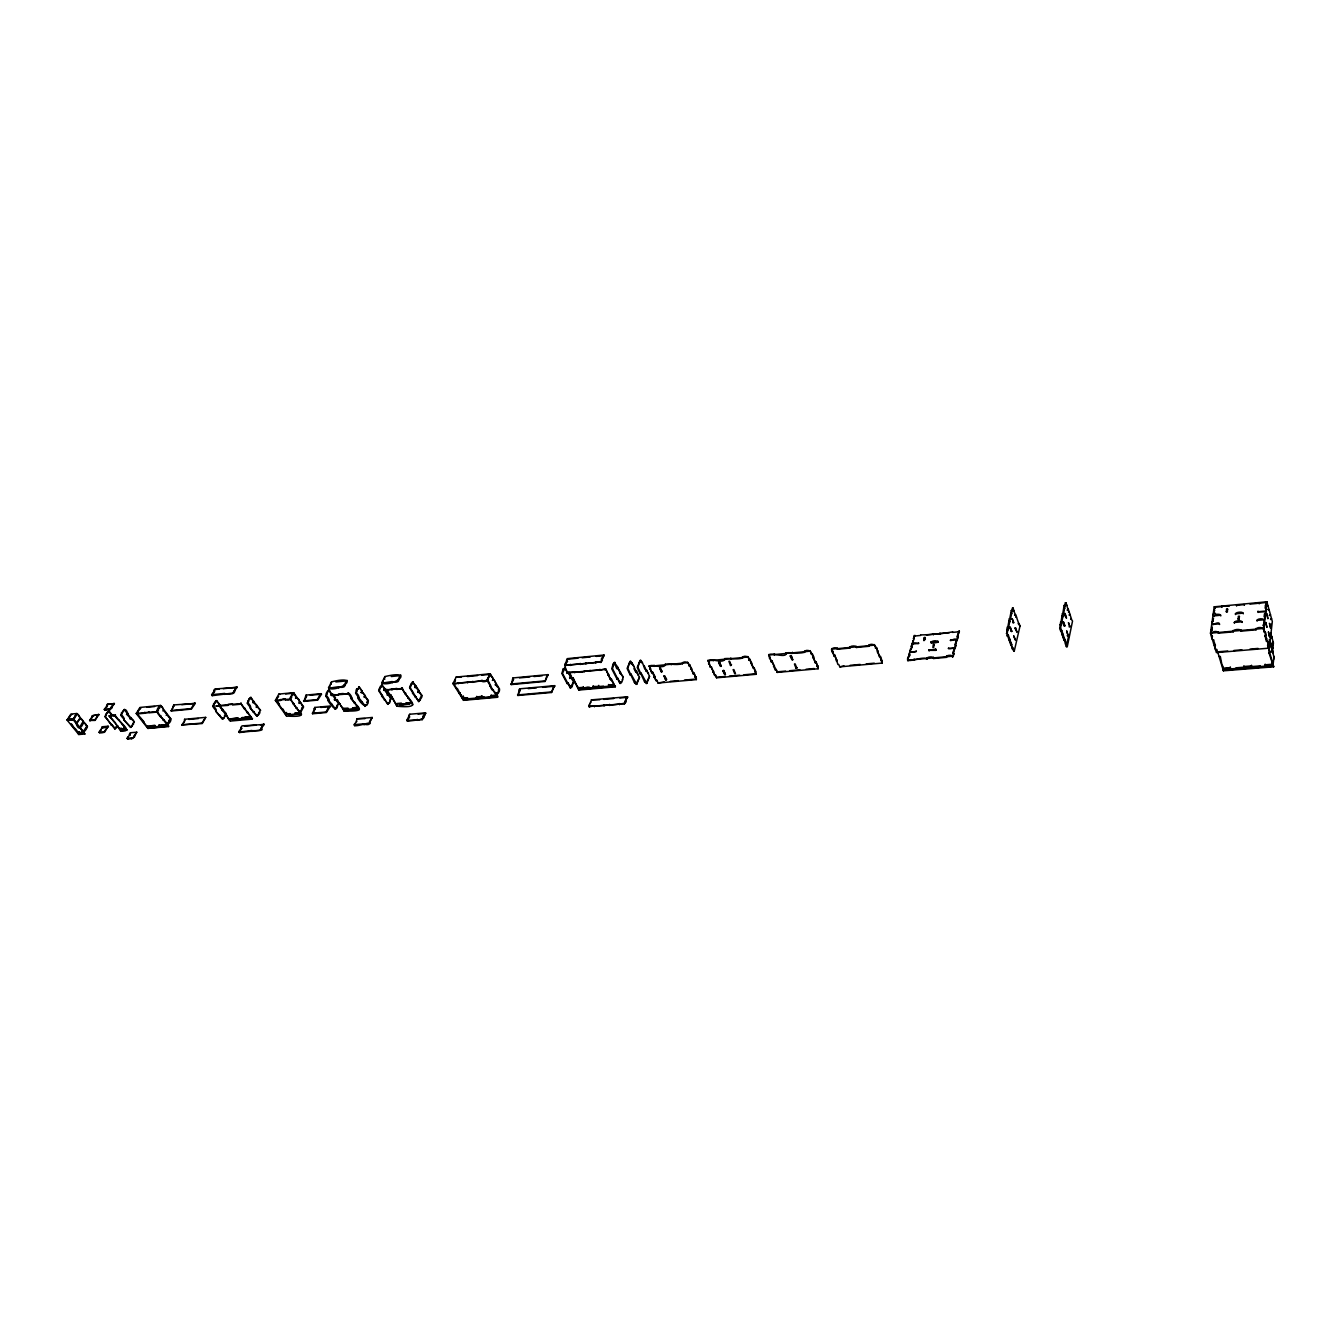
<?xml version="1.0" encoding="UTF-8"?>
<svg xmlns="http://www.w3.org/2000/svg" width="1341" height="1341" viewBox="0 0 1341 1341"><rect width="100%" height="100%" fill="white"/><g stroke="black" fill="none" stroke-linecap="round" stroke-linejoin="round"><path stroke-width="1.5" d="M1265.183 664.147L1265.284 665.471L1272.089 664.918L1272.207 661.616M1272.089 664.918L1273.179 661.532L1272.391 662.27M1273.766 656.235L1273.648 659.537M1227.753 650.988L1217.645 651.843L1223.411 670.818L1273.632 666.829L1268.787 652.329M1269.625 645.055L1270.598 644.971L1270.447 646.295L1270.413 644.3M1227.87 668.489L1227.97 669.796L1268.569 666.561L1268.469 665.237M1270.966 651.692L1272.089 650.284L1272.123 652.279L1272.274 650.955L1271.302 651.039M1272.173 645.641L1272.291 642.356L1273.246 642.272L1271.871 648.273L1272.844 648.189L1271.687 647.602M1272.659 647.535L1271.586 650.905L1272.626 650.167L1273.43 642.942L1270.581 632.751M1273.632 666.829L1267.631 644.887M1269.307 639.489L1273.112 652.816L1270.765 643.529L1269.441 644.384L1269.29 645.708L1270.262 645.624M1270.598 628.175L1271.05 624.202M1269.29 648.139L1272.324 621.486L1266.859 601.791L1214.208 606.819L1210.487 633.187L1216.404 652.598L1269.29 648.139L1263.725 628.443L1266.859 601.791M1267.547 645.541C1269.927 645.708 1268.117 639.271 1266.39 641.451L1264.949 635.383M1213.806 639.858C1212.918 642.775 1210.051 634.243 1212.465 636.439C1207.654 631.712 1218.131 629.817 1218.416 633.17L1233.234 631.846C1231.843 629.247 1241.783 628.359 1241.045 631.158L1256.031 629.817C1255.796 626.431 1265.518 626.482 1263.708 631.913C1265.435 629.734 1267.262 636.221 1264.865 636.053M1263.339 625.828L1265.15 616.34L1264.362 617.111M1263.96 620.481C1264.714 617.732 1255.712 618.553 1257.087 621.101M1264.161 616.441L1264.479 613.809L1265.653 614.396L1266.172 607.708L1265.368 608.479M1264.798 611.127L1257.942 611.764L1264.982 611.814M1265.183 607.808L1265.485 605.193L1266.658 605.78L1265.485 605.193M1265.988 603.215L1265.887 601.891L1267.044 602.478L1266.742 605.931L1267.731 605.83L1266.826 605.277M1259.165 603.869L1259.249 603.215M1235.983 667.835L1251.639 666.561L1251.539 665.253M1256.031 629.817L1255.93 628.476M1244.029 666.527L1243.845 665.874M1242.152 622.459C1242.889 619.659 1232.982 620.581 1234.374 623.163M1243.258 613.826C1243.995 611.043 1234.122 611.982 1235.514 614.547M1244.347 605.277L1244.431 604.64M1241.045 631.158L1240.928 629.817M1223.411 670.818L1222.724 667.567L1223.78 668.807L1230.451 668.271L1230.334 666.946M1238.212 619.525L1238.346 616.24L1239.52 616.826M1239.185 619.425L1239.319 616.139M1236.62 606.015L1236.72 605.361M1233.234 631.846L1233.133 630.505M1222.824 668.874L1223.176 666.242M1222.12 665.605L1220.293 656.369M1226.412 612.133L1226.562 608.881L1227.719 609.468M1227.384 612.049L1227.518 608.797M1217.46 651.86L1216.656 649.212M1219.338 656.453L1220.209 657.023M1214.46 645.256L1215.415 645.172L1214.46 645.256L1215.6 649.949L1216.555 649.882M1219.606 624.504C1219.438 619.944 1211.124 626.7 1212.767 623.8M1220.779 615.921C1221.517 613.223 1212.7 614.061 1214.074 616.542M1221.953 607.406L1221.852 606.098L1229.379 606.065M1218.416 633.17L1218.298 631.829M1212.75 619.291L1213.504 618.536L1211.811 623.883M1213.957 610.775L1214.711 610.004L1213.018 615.318M1212.13 630.421L1212.298 627.135L1211.543 627.89M1070.721 618.519L1072.549 621.017L1067.285 646.613L1066.38 646.68L1068.827 634.88M1065.022 639.456L1064 640.177L1065.022 639.456L1067.285 646.613M1070.604 619.14L1071.493 619.056L1068.324 609.317L1067.302 610.038L1068.324 609.317M1066.38 646.68L1064.134 639.54M1068.073 635.651L1066.765 631.075L1068.073 635.651L1067.168 635.735L1068.207 635.014M1069.917 626.7L1068.492 622.76L1069.917 626.7L1069.028 626.783M1064 640.177L1060.781 630.387L1061.67 630.304L1064.905 640.093M1061.67 630.304L1060.647 631.024L1059.692 628.409L1060.664 621.973L1061.804 622.542L1060.664 621.973M1060.899 622.626L1062.424 613.642L1063.547 614.212L1062.424 613.642M1062.659 614.295L1064.167 605.378L1065.29 605.931L1064.167 605.378M1064.402 606.015L1065.961 602.746L1068.207 609.954M1061.536 630.94L1060.58 628.326L1061.569 621.889M1061.804 622.542L1063.312 613.558M1063.547 614.212L1065.056 605.277M1065.29 605.931L1065.961 602.746M1064.285 613.692L1065.173 613.608L1064.285 613.692L1065.24 616.34M1012.354 648.876L1010.997 644.367L1014.215 651.324L1012.354 648.876L1013.226 648.793M1018.188 623.565L1020.015 626.012L1019.043 623.481M1014.215 651.324L1020.015 626.012M1011.868 644.283L1010.997 644.367M1015.539 628.393L1014.819 627.856L1017.031 632.265L1015.673 627.772M1008.365 635.265L1007.342 635.986L1008.365 635.265L1011.717 644.92M1009.421 627.068L1011.667 631.527L1010.293 626.985M1012.271 608.127L1013.964 611.228L1013.125 608.043L1011.282 610.624L1012.388 611.178L1013.125 608.043M1010.846 644.987L1007.477 635.349M1013.712 622.677L1012.204 618.771L1013.712 622.677L1012.841 622.76M1015.472 615.117L1014.601 615.217L1015.472 615.117L1013.964 611.228M1007.342 635.986L1006.84 629.566L1007.426 627.052L1008.549 627.622L1007.426 627.052M1007.678 627.705L1009.354 618.804L1010.477 619.374L1009.354 618.804M1009.605 619.458L1011.282 610.624M1008.214 635.902L1007.208 633.338L1008.298 626.968M1008.549 627.622L1010.226 618.721M1010.477 619.374L1012.153 610.541M909.718 654.525L908.226 657.056C903.633 665.505 922.742 655.213 926.949 659.085C925.575 656.738 934.308 655.95 933.638 658.498L946.478 657.358C945.137 655.045 953.065 654.341 952.395 656.822L954.054 653.587L952.948 653.033L954.054 653.587M952.948 653.033L955.882 644.803M954.39 647.401C956.083 648.39 946.83 649.228 948.506 647.938M955.043 644.87L957.96 636.707M956.569 640.529C956.368 636.355 949.042 642.507 950.601 639.841M957.122 636.774L959.385 631.142L958.631 632.466L958.547 631.225M952.395 656.822L952.294 655.581M953.2 653.654L953.585 650.553M955.295 645.507L955.664 642.423M957.373 637.394L957.742 634.327M953.233 656.755L953.786 652.966M953.837 651.173L956.133 645.423M955.932 643.043L958.212 637.327M957.994 634.964L959.385 631.142M952.68 631.779C947.249 633.187 926.111 635.165 920.731 634.829M946.478 657.358L946.394 656.118M935.7 649.111L935.8 650.351L928.86 650.335L935.7 649.111L935.8 650.351M937.828 641.032L937.929 642.255C923.379 645.407 935.7 637.729 937.929 642.255M933.638 658.498L933.537 657.258M940.058 634.226L939.957 633.002M926.949 659.085L926.849 657.861M929.129 650.955L929.028 649.715M931.291 642.875L931.19 641.652M933.437 634.863L933.336 633.639M932.883 647.552L933.269 644.485L934.359 645.038M933.705 647.485L934.09 644.418M924.335 637.495L923.949 640.545L924.335 637.495C927.167 637.746 922.91 643.01 925.156 637.411M916.356 650.888C918.032 651.843 908.913 652.681 910.589 651.408M918.551 642.825C920.479 645.155 911.947 640.545 912.903 644.585M914.244 660.225L914.143 658.984M908.896 654.609L911.947 646.463M911.126 646.546L914.16 638.467M913.338 638.534L914.998 635.383M907.622 660.811L908.226 657.056M909.164 655.213L910.455 648.977M911.394 647.15L911.981 643.445M913.59 639.154L914.176 635.466M908.444 660.744L908.343 659.504M908.477 657.677L909.986 655.146M910.707 649.597L912.215 647.083M882.194 663.074L881.288 660.023L882.194 663.074L839.835 666.846L838.712 664.432M880.249 656.839L881.104 660.644M881.925 660.56L880.434 656.218M879.445 656.906L876.561 647.552L875.572 648.239L876.561 647.552M877.249 651.994L878.238 651.307M875.572 648.239C876.628 643.663 868.465 643.144 868.733 646.312L856.296 647.485C856.949 644.971 848.434 645.775 849.808 648.089L837.488 649.245C837.22 646.094 827.917 648.29 833.012 652.212L833.934 655.984L834.923 655.313L833.934 655.984M868.733 646.312L868.65 645.088M856.296 647.485L856.195 646.261M849.808 648.089L849.708 646.865M839.835 666.846L844.042 665.874M837.907 664.499L834.923 655.313M836.197 660.828L837.186 660.141M833.012 652.212L831.789 648.558M837.488 649.245L837.387 648.021M832.208 652.279L833.197 651.592M777.177 672.411L776.221 669.461L777.177 672.411L818.127 668.773L816.233 662.052L815.261 662.722L816.233 662.052M817.004 666.376L817.976 665.706M818.127 668.773L817.189 665.773M812.009 654.157L815.261 662.722M812.964 657.911L813.953 657.241L812.21 653.553M811.221 654.24C812.177 649.798 804.265 649.195 804.533 652.329C797.007 654.09 792.565 652.145 786.161 652.849C787.184 660.174 763.532 648.608 770.103 658.062L771.125 661.767L772.098 661.096L771.125 661.767M804.533 652.329L804.449 651.123M796.001 668.271L796.973 667.6L796.001 668.271L794.442 664.03M796.789 668.187L795.213 663.963M792.715 659.772L791.14 655.514L790.151 656.185L792.715 659.772L791.14 655.514M792.514 653.453L792.414 652.262M791.928 659.856L790.352 655.598M786.245 654.039L786.161 652.849M776.02 670.047L772.098 661.096M775.249 670.131L773.673 665.924M773.472 666.511L774.444 665.84M770.103 658.062L768.829 654.475M774.344 655.162L774.243 653.955M769.332 658.129L770.304 657.459M715.39 675.495L716.597 677.808L756.207 674.288L753.994 668.287M756.207 674.288L754.195 667.684M755.989 671.271L755.033 671.942M750.005 659.353L749.032 660.023L750.005 659.353L753.223 668.354M750.859 663.627L751.815 662.957M749.032 660.023C749.887 655.732 742.21 655.062 742.495 658.146C735.17 659.873 730.912 657.945 724.727 658.615C724.023 665.672 704.26 654.592 709.272 663.711L710.378 667.349L711.35 666.695L710.378 667.349M735.488 673.685L733.862 669.528M742.495 658.146L742.411 656.956M734.734 673.752L733.108 669.595M730.51 665.505L731.465 664.834L730.51 665.505L728.884 661.314M725.414 674.59L723.788 670.45L722.833 671.103L725.414 674.59L723.788 670.45M724.66 674.657L723.034 670.517M731.264 665.438L729.638 661.247M730.862 659.236L730.778 658.045M721.173 666.36L719.53 662.186L718.575 662.856L721.173 666.36L719.53 662.186M724.81 659.806L724.727 658.615M720.419 666.427L718.776 662.27M716.597 677.808L715.608 674.892M714.652 675.562L711.35 666.695M712.809 672.009L713.764 671.355M713.295 660.878L713.211 659.705M708.517 663.795L709.49 663.125L707.964 660.191M656.973 680.155L657.995 683.022L696.314 679.602L694.185 673.132L693.23 673.785L694.185 673.132M696.314 679.602L695.308 676.719M695.091 677.306L696.046 676.652M693.23 673.785L689.861 664.952L688.905 665.622L689.861 664.952M690.783 669.159L691.738 668.505M688.905 665.622C689.66 661.465 682.2 660.727 682.502 663.761C675.361 665.471 671.288 663.544 665.304 664.214C664.667 671.07 645.306 660.292 650.435 669.193L651.625 672.763L652.564 672.109L651.625 672.763M682.502 663.761L682.418 662.605M671.254 664.818L671.154 663.661M665.706 679.937L664.046 675.864L666.661 679.3L665.706 679.937L664.046 675.864M666.443 679.87L664.767 675.814M661.331 671.875L659.655 667.768L661.331 671.875L662.286 671.221M657.995 683.022L664.264 681.899M665.387 665.371L665.304 664.214M656.738 680.742L654.123 677.339L655.079 676.685L652.564 672.109M654.123 677.339L655.079 676.685M662.052 671.807L660.375 667.701M656.017 680.809L654.341 676.752M641.115 673.165L640.177 673.819L641.115 673.165L646.781 683.457L649.53 676.4L646.613 670.098L645.675 670.751L646.613 670.098M654.257 666.41L654.157 665.253M645.541 681.194L644.602 681.831L645.541 681.194L646.781 683.457M649.715 669.26L650.653 668.606L649.094 665.739M646.077 683.524L649.53 676.4M644.602 681.831L637.93 667.382L639.473 662.136L637.21 667.449L640.177 673.819M641.987 662.638L640.73 660.342L639.07 662.772L640.73 660.342M635.466 682.1L634.528 682.737L635.466 682.1L636.724 684.346L631.024 674.104L630.086 674.741L631.024 674.104M635.852 671.103L638.249 675.059L636.556 671.036L635.617 671.673L636.556 671.036M644.837 669.226L642.205 662.052M636.003 684.413L639.489 677.322L638.249 675.059M636.724 684.346L639.489 677.322M646.396 670.684L644.116 665.538M634.528 682.737L627.823 668.338L629.382 663.091L627.102 668.405L630.086 674.741M589.286 706.64C600.55 705.148 614.681 705.467 625.007 703.086L625.694 701.36M624.99 701.41L627.504 696.767L591.398 699.868L590.778 702.684M624.386 704.26L624.303 703.137M625.308 701.963L625.895 699.114M624.621 703.69L625.996 701.913M626.213 699.667L627.504 696.767M632.131 663.024L631.192 663.661L632.131 663.024L636.338 671.606M619.492 704.679L619.408 703.556M620.749 683.407L621.453 681.681L620.045 683.474L617.899 678.345L616.961 678.982L617.899 678.345M620.732 681.748L621.755 682.251L623.28 677.104L620.062 672.662L623.28 677.104M630.639 661.314L628.979 663.728L630.639 661.314L631.896 663.594M620.766 672.595L620.296 673.735L617.916 667.5L616.743 668.706L614.346 662.454L617.598 666.93L617.447 668.639L617.916 667.5M574.719 682.837L573.043 677.741L578.91 690.045L615.268 686.827L611.362 678.932L610.423 679.585L611.362 678.932M609.686 705.5L609.602 704.377M611.664 686.005L611.345 685.435M604.137 705.969L604.053 704.846M613.608 685.201C615.301 682.753 608.227 688.251 608.596 684.513M616.961 678.982L611.764 668.773L613.088 664.181L614.111 664.683L615.05 662.387M620.045 683.474L612.485 668.706L613.792 664.113M594.415 706.774L594.331 705.668M610.423 679.585L605.596 668.74C600.181 670.785 590.811 670.265 584.223 671.321C580.066 674.506 562.097 667.701 572.121 678.362L572.808 678.311M607.875 675.059L608.814 674.422M614.346 662.454L613.088 664.181M589.604 707.176L588.833 706.12L594.097 706.238M604.975 669.964L604.892 668.807M598.74 685.385C599.678 687.497 592.169 688.168 593.158 685.888M608.579 674.992L605.596 668.74M598.824 686.525L592.923 686.458M600.047 670.416L599.963 669.276M588.833 706.12L590.476 702.131M589.152 706.673L589.537 704.411M565.282 665.371C576.68 663.761 590.979 663.862 601.405 661.331L604.02 655.028L567.528 658.615C564.93 660.845 568.735 661.934 566.556 660.878M601.422 659.671C603.634 660.727 599.762 659.655 602.36 657.392M600.785 662.555L600.701 661.398M601.019 661.968L602.444 660.174M602.696 657.962L604.02 655.028M595.84 663.024L595.756 661.884M578.91 690.045L574.954 682.267M581.96 688.067C580.67 690.297 587.107 685.888 589.789 687.363M578.558 687.195C577.552 689.391 584.29 688.788 583.385 686.776M590.141 671.355L590.057 670.215M585.916 663.979L585.833 662.84M584.542 671.875L584.458 670.735M564.511 667.231L567.645 673.333L565.198 667.164L562.516 673.4L570.294 687.95L573.63 681.647L570.361 677.272M572.02 686.726L571.015 686.24L572.02 686.726L573.63 681.647M566.958 673.4L568.131 672.193L570.713 676.652L569.875 678.395L571.048 677.205M574.736 672.796L574.652 671.673M570.294 687.95L571.015 686.24M580.318 664.516L580.234 663.376M569.875 673.266L569.791 672.126M568.064 682.887L567.142 683.524L568.064 682.887L570.981 687.883M569.875 678.395L570.713 676.652M567.142 683.524L561.829 673.467L563.203 668.941L564.226 669.427L563.203 668.941M570.478 665.471L570.394 664.331M567.645 673.333L568.131 672.193M519.604 688.838L517.861 695.476L551.57 692.492L554.587 685.653L519.604 688.838L520.09 690.447L519.101 689.961M553.749 687.397L554.587 685.653M570.143 664.901L564.846 664.868L567.528 658.615M565.164 665.438L565.567 663.158M564.226 669.427L565.198 667.164M565.617 665.941L564.846 664.868M565.902 663.728L567.561 661.381M551.57 692.492L553.431 686.843M512.983 677.943L511.206 684.58L545.016 681.463L548.067 674.624L512.983 677.943L513.486 679.535L512.48 679.049M545.016 681.463L546.91 675.814M547.229 676.367L548.067 674.624M517.861 695.476L520.09 690.447M511.206 684.58L513.486 679.535M491.175 695.057C493.17 698.979 500.344 693.079 499.539 688.989L490.186 673.785L456.158 677.054L453.007 683.675L463.55 700.32L497.511 697.286C498.852 694.051 490.672 689.592 493.421 689.71M495.852 695.728L498.534 691.218L498.55 688.52M492.365 680.407C496.019 678.043 495.231 686.609 497.662 687.061M494.142 696.482L466.098 698.963M476.759 696.348L476.843 697.437L482.291 696.415M492.499 690.33C488.929 686.676 491.326 682.569 486.699 679.971C487.571 681.932 481.084 682.535 482.09 680.407C471.412 682.921 463.718 681.597 453.996 684.161L453.275 683.122L453.996 684.161M493.035 680.34L493.203 678.697L489.867 674.389M490.739 685.368L489.817 685.989M487.47 678.295C487.688 679.887 489.851 675.244 488.493 676.065M486.783 681.077L490.186 673.785M488.476 678.781L487.688 680.457L453.007 683.675M489.499 676.551L490.521 674.322L481.687 675.177M482.039 696.968L481.955 695.878M482.173 681.513L482.09 680.407M467.691 698.259C468.445 696.314 461.22 701.393 461.287 694.722M462.528 698.711L463.567 696.499M463.55 700.32L457.331 688.453M472.92 682.385L472.837 681.278M467.691 682.871L467.623 681.764M463.232 695.962L463.098 697.571M460.047 692.761L459.142 693.364L460.382 693.297M458.521 683.726L458.454 682.636M455.052 681.949L455.454 679.803M409.726 716.848L407.245 720.704C415.727 718.726 423.27 723.084 425.533 712.876L409.826 714.233C407.295 716.178 410.748 717.452 408.77 716.396M422.817 717.284C424.812 718.34 421.325 717.066 423.857 715.105M422.097 719.983L422.029 718.927M422.365 719.43L423.773 717.753M424.209 715.625L425.533 712.876M417.319 720.385L417.235 719.329M420.353 700.388C418.493 700.723 422.281 698.091 422.13 695.51L418.761 691.353L421.51 695.56L418.576 701.561L410.229 687.749L412.559 681.815L415.945 686.005L415.123 687.682L416.297 686.525L419.046 690.766L418.224 692.442L419.046 690.766M409.826 714.233L406.91 720.201L407.597 721.207L421.761 719.463M407.597 721.207L406.91 720.201M418.576 701.561L419.381 699.918M400.037 704.897L409.256 703.522L401.596 704.193M399.249 705.517L409.608 704.042M411.151 703.304C394.941 704.712 423.22 701.494 405.988 703.22M413.346 692.526L412.441 693.129L419.213 701.511M416.112 696.767L415.207 697.37M396.886 688.436L386.208 689.961L389.711 695.241L390.6 694.638L397.003 706.238C427.762 709.037 403.943 698.074 402.334 687.933C401.445 690.447 395.578 687.883 396.97 689.525M418.224 692.442L419.398 691.285M407.698 698.058L408.586 697.454M406.34 703.74L406.256 702.667M415.945 686.005L414.788 687.145L415.76 687.615M405.82 693.23L404.915 693.833M396.517 703.556L401.294 703.12M412.71 692.593L409.592 687.816C409.391 685.285 413.011 683.206 411.134 683.457M396.852 704.075L401.63 703.639M412.106 683.927L413.179 681.748M397.003 706.238L390.6 694.638M393.382 698.845L392.494 699.449M401.78 689.073L402.334 687.933M384.934 676.568L381.917 682.535L382.604 683.558C395.863 685.905 415.023 669.36 384.934 676.568L384.196 679.267M397.975 679.434C398.88 681.094 398.629 676.501 400.791 675.009M392.41 682.603C390.784 680.792 398.478 684.178 398.947 679.904M385.102 688.922L383.945 690.045L385.102 688.922L381.699 684.765L379.285 690.665L387.75 704.327C387.935 701.377 390.516 703.908 388.572 702.701M387.75 704.327C394.857 696.616 386.409 695.392 384.833 689.492M389.661 700.538L391.354 698.326M389.527 703.17L390.265 700.488M382.453 695.392L381.548 695.996L388.37 704.276M385.236 699.583L384.347 700.186M387.08 694.772L388.236 693.632M387.415 695.292L388.588 694.152M391.89 688.922L391.974 689.995M383.358 680.842L382.269 683.072L392.326 681.53M384.297 690.581L385.454 689.442M356.857 721.374L353.99 724.66L354.661 725.665C358.449 726.487 374.022 720.62 369.58 723.889C367.669 725.883 362.724 723.201 364.065 724.861M369.446 721.81L372.211 717.469L370.049 721.76M387.096 689.375L386.208 689.961M381.833 695.459L378.665 690.716C378.497 688.235 382.118 686.156 380.241 686.408M382.604 683.558L381.917 682.535M381.213 686.877L382.302 684.715M365.355 706.338C347.302 681.094 366.663 718.558 368.373 700.421L364.97 696.348L367.769 700.488L366.663 702.634L367.618 703.086M354.661 725.665L354.594 724.609L363.998 723.822M364.417 697.421L365.573 696.281M337.362 699.566C336.306 700.002 342.625 707.428 343.916 710.965C368.809 711.769 357.511 707.696 351.208 698.795C353.37 698.225 348.777 691.453 347.654 693.599C346.447 694.755 318.571 695.325 338.519 695.007M356.253 721.424L357.008 718.776L372.211 717.469M364.752 706.405L366.177 704.729M346.213 709.674L355.751 708.299M357.829 707.562L352.549 708.014L357.477 707.059M361.316 702.282L362.187 701.695M364.618 695.828L364.065 696.901L365.221 695.761L361.819 691.671L365.221 695.761M354.024 702.952L354.912 702.349M358.5 698.125C360.846 695.342 350.873 687.799 358.768 697.588M356.672 690.699L359.254 686.927L362.07 691.084L361.265 692.744L362.422 691.604M343.916 710.965L359.472 709.054M352.096 698.208L351.208 698.795M356.069 690.749C356.086 687.564 359.254 689.509 357.192 688.604M355.583 692.895L356.421 691.285M356.203 692.844L357.041 691.218M358.148 689.073L359.254 686.927M348.073 708.953C331.965 708.098 358.533 708.065 343.732 708.836M348.023 694.118L348.543 693.012M342.994 694.035L348.291 693.582M335.501 709.02C316.61 684.011 338.167 719.463 336.859 705.332M337.463 705.282L338.569 703.153L331.981 694.487M334.915 709.087L337.815 705.802M339.323 704.293L340.212 703.69M334.596 700.17L335.166 699.114M331.68 681.815L328.562 687.698L329.232 688.687C341.938 691.001 360.98 674.758 331.68 681.815C329.081 683.709 332.518 685 330.54 683.944M344.151 684.648C345.039 686.29 344.855 681.748 347.017 680.306M338.72 687.782C337.111 686.005 344.587 689.308 345.123 685.117M333.808 694.403L332.92 694.99L334.16 694.906M312.252 713.244L326.047 712.004L328.579 707.21L330.087 706.606L326.416 712.507L312.604 713.747L314.766 707.445L315.135 708.97L314.196 708.517M331.445 705.014L332.317 704.411M334.244 699.667L334.797 698.594M328.88 688.168L338.636 686.709M332.568 694.437C329.92 697.152 330.54 684.245 326.165 693.599M328.595 700.89C330.925 698.125 320.918 690.665 328.88 700.354M331.411 695.56L332.216 693.917M328.914 688.218L330.003 686.022M326.751 693.532L329.366 689.794M329.232 688.687L328.562 687.698M325.662 695.711L326.517 694.118M326.265 695.661L327.12 694.051M303.569 700.874L317.398 699.583L319.963 694.789L321.471 694.185L317.767 700.103L303.921 701.377L306.117 695.091L306.486 696.599L305.547 696.147M312.604 713.747L315.135 708.97M293.612 692.677C287.712 700.689 290.092 697.555 293.461 703.639C297.501 711.97 312 717.636 286.538 716.06L275.358 700.404L278.844 694.085L293.612 692.677L303.619 706.891L300.501 712.708L294.785 713.177L299.278 712.792L300.77 711.166M301.557 708.551L303.267 706.389L302.127 708.501M301.909 709.054L299.563 712.255M299.261 703.438L300.418 702.332L302.68 706.439M303.921 701.377L306.486 696.599M298.305 713.982L288.717 714.803L301.574 714.217M290.142 713.596L285.683 713.999L290.494 714.099M296.931 707.646L296.059 708.232M298.909 702.935C301.457 698.192 293.93 697.236 295.69 698.376M285.465 714.552L286.605 712.44M286.035 714.502L283.102 709.439M286.538 716.06L285.968 713.479M294.048 703.589L293.176 704.176M282.163 709.003L282.733 708.936M290.729 696.951C291.416 698.208 292.003 694.152 293.964 693.18L285.616 693.984M291.668 697.404L290.796 698.996L275.358 700.404M279.263 704.947L276.229 699.834M285.432 700.002C284.376 698.108 287.343 701.427 289.924 699.583M252.058 731.465C247.331 729.688 264.747 732.085 261.864 728.632M241.497 727.895L238.899 731.566L239.536 732.538L259.802 730.292L264.16 724.458L242.101 725.867C239.57 727.61 242.771 728.984 240.944 727.945M260.942 728.197L263.808 723.972M280.705 699.415C280.018 701.46 282.901 697.605 285.365 698.963M277.101 698.242L278.626 696.649M276.011 700.388L276.883 698.812M225.69 714.636C226.495 712.423 227.735 720.05 230.434 721.056L252.242 719.111C250.013 713.915 240.156 705.198 241.246 703.137M241.849 728.381L239.167 732.052L251.974 730.459M259.701 712.876L257.321 716.044L250.281 708.132L256.751 716.094L259.701 712.876L258.779 712.44M259.349 712.389L260.506 710.294L257.053 706.372L260.506 710.294M239.536 732.538L238.899 731.566M252.527 718.592L232.513 719.815L248.973 717.854M250.868 717.15L242.101 717.904L250.516 716.664M253.198 712.138L254.052 711.568M256.114 706.908L257.254 705.819C252.393 703.74 251.438 692.107 248.37 700.974M256.466 707.411L257.623 706.305M242.101 717.904L246.442 717.016M242.453 718.407L242.386 717.385M246.945 712.708L247.817 712.138M252.846 702.416L254.002 701.309M250.281 708.132C252.544 705.433 242.453 698.208 250.566 707.612M253.214 702.902L254.354 701.812M238.262 718.29L229.546 719.027L237.893 717.787M247.8 701.025L251.085 697.303M247.28 703.103L248.169 701.527M244.9 708.132L244.028 708.719M247.85 703.036L248.739 701.477M230.434 721.056L219.002 705.601L219.589 704.561L216.655 700.605L213.906 704.243M232.513 719.815L232.865 720.318M223.796 717.586L222.924 719.128L215.834 711.317L222.355 719.178L225.355 715.993L224.433 715.558M224.986 715.507L226.16 713.446L222.69 709.557M228.087 705.4C195.149 707.646 238.162 703.656 241.045 703.69M218.767 715.273L219.622 714.703M222.757 710.68L223.243 709.506M214.275 691.001L211.61 694.688L212.247 695.661L232.647 693.113L237.156 687.313L214.912 688.989C212.331 690.749 215.583 692.107 213.722 691.051M233.837 691.034C234.675 692.61 234.625 688.168 236.787 686.81M224.852 694.42C223.26 692.409 233.686 696.281 234.776 691.487M223.327 710.629L219.388 705.198L220.31 705.634M215.834 711.317C218.08 708.635 207.939 701.511 216.136 710.797M219.958 705.064L218.818 706.137M181.856 724.861L201.888 723.067L205.709 717.368L202.256 723.553L181.856 724.861L184.924 720.737L184.605 719.279L205.709 717.368M213.353 704.293L216.655 700.605M212.817 706.338L213.722 704.796M212.247 695.661L212.163 694.638L224.785 693.398M213.37 706.288L214.275 704.729M211.979 695.191L214.644 691.503M214.091 691.554L215.298 689.492L219.27 689.09M182.225 725.347L184.019 722.263M171.296 710.998L173.659 705.902L171.296 710.998L191.377 709.121L195.233 703.405L173.727 704.947L173.492 706.456L173.727 704.947M170.91 710.512L191.009 708.635L194.864 702.919M184.387 720.788L184.605 719.279M160.618 705.45L139.95 707.445L136.246 713.513L147.828 728.398L168.48 726.571C165.932 717.971 150.058 713.462 160.618 705.45L170.994 719.011C171.212 724.693 161.222 728.129 159.076 724.861M165.379 725.33C166.686 727.073 162.043 724.123 159.629 725.85M158.774 725.38L166.468 724.693L169.251 721.089M168.882 720.603L170.625 718.525L169.419 720.553M166.167 715.256C167.223 714.619 166.569 714.636 170.089 718.575M163.971 719.782L163.133 720.352M162.831 710.898C163.87 710.445 163.032 709.909 166.77 714.233M146.873 726.436L154.818 725.246M146.722 726.973C147.175 725.095 152.706 728.398 155.187 725.732M161.004 715.91L160.149 716.48M157.651 709.573C158.657 710.68 160.937 701.175 163.434 709.875M147.828 728.398L168.782 726.051M158.556 710.009L157.635 711.535L136.246 713.513M150.041 726.705C149.454 728.699 151.064 725.079 153.88 726.353M131.401 738.891C130.915 739.293 135.139 736.544 134.703 736.695M134.184 736.745L136.765 732.203L130.546 732.739C128.049 734.348 131.066 735.807 129.323 734.751M149.002 711.836C150.712 712.557 143.152 713.244 144.744 712.239M127.781 739.209L127.194 738.271L127.781 739.209L132.591 738.288L134.335 736.226M137.469 713.446L136.564 713.01L144.208 722.112M127.713 738.237L131.334 737.919M133.815 736.276L136.765 732.203M131.938 725.867L131.016 727.392L123.825 719.832L130.496 727.425C132.591 726.336 132.809 723.268 133.53 724.324M132.642 723.905C137.419 719.162 127.261 718.575 127.529 713.781M133.161 723.855L134.385 721.844M131.418 725.917L133.01 724.375M127.194 738.271L129.842 734.7M127.563 738.74L128.099 736.762M129.691 735.22L130.546 732.739M123.121 729.621L122.752 729.135M123.623 729.035C121.981 728.012 128.015 728.951 123.556 728.062M122.433 729.655L123.791 729.051M129.893 718.608L131.032 717.552M125.132 727.912L125.199 728.901M130.278 719.094L131.418 718.038M138.006 711.434L140.855 707.864L139.246 709.406M116.03 724.157L120.589 730.828C137.838 733.158 110.917 716.144 115.51 714.988M136.933 713.496L137.855 711.97M138.391 711.92L137.151 713.948L144.811 713.228M127.68 713.261L126.54 714.317L127.68 713.261C124.713 704.528 121.847 714.401 121.293 713.026M123.825 719.832C125.987 717.217 115.779 710.361 124.126 719.329M126.909 714.787L128.049 713.73M119.919 728.381L121.478 728.247M120.288 728.85L121.847 728.716M120.589 730.828L127.144 729.755M121.26 714.971L122.199 713.446M122.919 711.484L124.679 709.423M108.386 720.788L104.984 716.496L114.773 728.85L117.824 725.749M114.773 728.85L117.304 725.799M114.974 715.038L108.939 716.094L115.544 722.849M111.085 725.095L111.923 724.542L115.292 728.8M121.813 712.976L123.439 711.434M120.74 715.021L121.679 713.496M110.146 716.01L111.705 716.228L111.957 714.736L108.939 710.931L106.073 714.468M110.817 715.792L111.957 714.736M111.32 715.39C111.119 717.502 111.521 714.15 113.415 715.189M99.066 732.236L104.196 731.784L108.118 726.219L104.581 732.253C93.702 734.851 102.905 729.068 101.966 726.788L108.118 726.219M104.984 716.496L105.922 714.988M105.503 716.446L106.442 714.937M105.553 714.518L108.939 710.931M106.509 705.835C108.286 706.891 105.218 705.45 107.766 703.824L114.404 703.69L108.135 704.31L104.313 709.355L106.459 710.143L111.906 707.713L110.13 709.791L108.554 709.942L108.487 708.953L108.554 709.942M111.906 707.713L111.001 707.277L114.019 703.204M111.37 707.763L114.404 703.69M101.732 728.247L108.487 726.688M99.452 732.706L101.313 729.705M107.414 706.254L104.514 709.808L108.487 708.953M104.9 710.277L104.313 709.355M81.667 731.817C82.673 735.052 87.064 728.347 87.483 726.638L76.923 713.496L70.855 714.082L67.05 720.033L78.801 734.533L84.885 733.996L79.773 727.476M89.612 720.435L94.758 719.949L98.714 714.401L95.144 720.419L89.612 720.435L92.931 715.457L99.083 714.87M77.812 732.639L79.639 732.002L77.61 732.186L78.801 734.533M77.677 733.141C78.264 730.946 78.516 734.667 80.007 732.471M82.287 733.259L80.963 733.845L80.896 732.89M91.926 715.977L98.714 714.401M80.577 733.376L81.902 732.789M81.348 732.32L82.874 732.186L87.115 726.168L85.874 728.146M89.998 720.905L92.814 716.412M85.74 728.666L83.176 731.683M79.471 727.979C88.188 710.328 80.544 737.114 76.437 724.224L80.343 717.737L76.37 723.252M83.477 723.419C81.885 722.615 85.824 722.145 86.612 726.219M74.208 727.979L71.308 723.721M70.403 719.245L69.464 720.318L67.368 719.53L73.453 718.96L77.258 723.671L76.437 724.224M80.091 719.195C78.482 718.39 82.455 717.921 83.226 722.011M71.492 720.117L71.425 719.162L73.017 719.983L76.923 713.496M73.889 717.519C74.895 718.541 77.292 709.355 79.823 717.787M74.778 717.938L73.839 719.43L67.05 720.033M71.358 724.693L74.409 728.431M68.827 718.005L70.084 716.01L67.938 720.452M67.754 720.016L68.693 718.525M70.084 716.01L71.727 714.502M223.243 688.687L237.156 687.313M1013.243 610.691L1014.114 610.608M1066.9 605.361L1065.072 602.847M1010.695 613.105L1011.567 613.021M1063.631 607.875L1064.536 607.775M1010.946 613.742L1011.818 613.658M1063.866 608.529L1064.771 608.428M335.87 681.949L345.442 681.01M391.237 676.518L399.149 675.747M567.846 659.185L577.988 658.18M582.044 657.794L590.157 656.989M596.225 656.403L604.338 655.598M383.844 678.73L384.817 679.2M1015.724 617.145L1016.595 617.061M1068.375 611.999L1069.263 611.915M1069.313 614.597L1070.202 614.496M1008.784 621.302L1009.656 621.218M1061.888 616.156L1062.793 616.072M1069.179 615.217L1070.068 615.133M1009.019 621.939L1009.89 621.855M1062.122 616.81L1063.027 616.726M570.73 664.901L585.598 663.409M586.151 663.409L600.466 661.985M146.739 707.31L154.584 706.556M279.783 694.537L278.844 694.085M461.237 677.138L456.158 677.054M467.372 676.551L477.597 675.562M181.789 704.695L195.233 703.405M106.794 712.507L107.699 712.943M76.051 715.943L75.163 715.524M159.78 707.964L158.875 707.528M215.465 702.667L214.543 702.215M249.912 699.382L248.99 698.929M292.824 695.292L291.869 694.839M914.445 636.07L920.58 635.433M926.396 634.93L939.806 633.606M940.225 633.623L949.311 632.751M952.529 632.399L958.379 631.829M1221.752 606.735L1214.208 606.819M1236.436 605.344L1244.146 604.607M1249.98 604.104L1257.405 603.4M1258.981 603.182L1265.803 602.545M306.117 695.091L321.119 693.666M310.224 695.241L321.471 694.185M1006.84 629.566L1007.711 629.482M1060.128 624.52L1061.033 624.437M219.589 704.561L216.102 700.656M362.07 691.084L358.65 686.978M1007.091 630.203L1007.963 630.119M1060.362 625.174L1061.267 625.09M228.02 704.377L232.529 703.958M338.452 693.951L343.279 693.498M218.449 705.651L219.639 705.668M331.059 695.04L332.015 695.493M360.913 692.224L361.869 692.694M387.448 689.894L396.618 688.989M397.238 688.972L402.065 688.469M570.126 672.696L584.223 671.321M584.777 671.305L599.729 669.863M600.282 669.846L605.361 669.327M634.058 666.494L631.41 663.091M1010.93 630.974L1011.801 630.89M113.482 716.178L115.041 716.027M149.086 712.825L156.796 712.105M232.596 704.98L240.743 704.209M276.296 700.874L280.772 700.438M519.503 677.909L529.829 676.937M533.953 676.535L542.217 675.763M1226.21 611.462L1227.183 611.379M648.86 666.309L653.939 665.84M654.475 665.84L670.936 664.248M671.472 664.248L687.363 662.705M707.746 660.795L712.993 660.292M713.513 660.292L730.56 658.649M731.08 658.649L747.54 657.056M768.628 655.079L774.042 654.559M774.545 654.559L792.213 652.849M792.715 652.849L809.78 651.206M831.588 649.161L837.203 648.625M837.672 648.642L856.011 646.865M856.48 646.865L874.181 645.155M1213.588 613.34L1214.343 612.586M1214.577 613.457L1215.533 613.357M1006.337 633.421L1007.208 633.338M1059.692 628.409L1060.58 628.326M912.634 643.982L918.384 643.445M931.023 642.255L938.097 641.652M950.451 640.445L956.317 639.908M1213.873 615.888L1220.578 615.251M1235.312 613.876L1243.057 613.155M222.321 709.071L221.734 710.093M257.254 705.819L253.801 701.863M620.447 672.025L617.212 667.567M417.889 691.906L418.861 692.375M495.047 684.748L496.036 685.234M569.556 677.842L570.562 678.345M457.063 689.006L454.633 685.285M510.871 684.027L544.697 680.91M1009.002 639.255L1009.874 639.188M1062.223 634.36L1063.128 634.276M1008.868 639.892L1009.739 639.808M1062.106 634.997L1062.994 634.913M1238.011 618.838L1238.983 618.754M648.508 673.568L645.909 670.165M1212.381 621.889L1213.136 621.134M338.569 703.153L336.105 700.471M1009.857 642.44L1010.728 642.373M1063.044 637.595L1063.949 637.511M1270.614 618.888L1271.586 618.804L1270.53 619.542M910.405 652.028L916.188 651.491M928.86 650.335L935.951 649.731M948.338 648.558L954.239 648.021M1212.666 624.453L1219.405 623.833M1234.189 622.492L1241.95 621.788M1256.903 620.414L1263.775 619.793M622.375 679.384L622.677 679.954M314.766 707.445L329.735 706.087M188.813 719.413L198.401 718.541M320.734 707.445L330.087 706.606M528.17 688.637L536.4 687.883M542.569 687.33L554.923 686.206M335.753 707.478L336.692 707.931M496.539 692.962L496.857 693.498M116.6 727.761L115.712 727.342M224.165 718.072L223.243 717.636M258.545 714.971L257.623 714.535M366.529 705.249L365.573 704.779M1211.929 629.75L1210.957 629.834L1210.688 633.857L1211.543 632.432M1263.138 625.141L1264.328 625.727L1263.926 629.113L1262.82 627.856M1012.505 648.239L1013.377 648.156M1065.575 643.479L1066.464 643.395M123.255 728.565L125.501 728.381M462.796 698.158L467.355 697.722M476.491 696.901L481.704 696.432M490.923 695.61L495.516 695.191M578.323 687.782L583.151 687.346M608.361 685.083L613.29 684.648M1065.441 644.116L1066.346 644.032M234.826 719.111L242.905 718.39M476.156 697.521L484 696.834M595.672 686.843L603.5 686.139M149.739 727.208L165.748 725.816M581.726 688.637L611.11 686.005M463.802 699.767L497.762 696.733M517.525 694.94L551.252 691.939M579.161 689.475L615.485 686.24M670.316 681.362L678.378 680.641M684.43 680.105L696.532 679.015M716.815 677.222L725.146 676.467M729.32 676.099L739.729 675.177M743.903 674.808L754.329 673.869M777.378 671.824L785.575 671.087M789.665 670.718L799.906 669.813M806.042 669.26L814.222 668.539M850.093 665.337L860.184 664.432M866.236 663.896L874.298 663.175M908.611 660.124L926.681 658.481M927.117 658.481L946.226 656.738M946.645 656.738L952.982 656.135M1210.487 633.187L1263.725 628.443M1270.614 636.388L1271.586 636.305L1271.62 638.282L1271.771 636.975L1270.799 637.059M244.431 726.185L256.265 725.146M260.221 724.81L264.16 724.458M1213.555 643.261L1214.527 643.177M1265.636 638.752L1266.625 638.668M364.953 718.625L357.008 718.776M418.023 714.066L425.868 713.395M599.745 699.734L591.398 699.868M603.752 699.382L613.776 698.527M619.793 698.007L627.823 697.32M1271.989 644.987L1272.961 644.904M1233.821 650.486L1241.9 649.798M1249.996 649.111L1258.076 648.424M594.65 706.204L609.367 704.947M609.92 704.93L624.085 703.707M1268.72 653L1269.776 652.246L1268.083 646.245M1222.908 668.22L1230.25 667.617M1243.761 666.527L1251.455 665.907M1265.099 664.818L1271.905 664.264M1272.173 664.264L1273.145 664.181L1273.95 656.906L1269.407 640.747M1252.226 666.527L1260.339 665.89M1227.786 669.142L1268.385 665.89M1223.512 670.165L1227.518 669.846M1235.547 669.209L1243.576 668.572M1251.606 667.919L1261.646 667.114M1269.676 666.477L1273.699 666.159M69.782 719.815L69.464 720.318M75.096 728.398L77.108 730.895M83.561 732.152L72.95 719.011L73.017 719.983M73.135 719.463L84.885 733.996M108.604 721.24L111.605 725.045M109.241 715.591L113.013 720.352M113.231 720.821L120.891 730.325M118.746 719.832L121.763 723.637M115.192 715.507L118.963 720.285M121.964 724.106L126.825 730.275M108.42 710.981L111.437 714.787M124.143 709.473L127.144 713.311M128.518 715.055L130.513 717.603M130.882 718.089L132.876 720.62M140.537 718.29L148.147 727.895M156.729 711.099L168.48 726.571M240.676 703.187L247.247 712.188M247.515 712.658L252.242 719.111M250.516 697.354L253.432 701.36M279.565 705.433L282.448 709.473M277.553 701.695L279.481 704.394M289.857 698.544L301.289 714.753M293.394 693.23L296.26 697.32M333.205 694.454L335.585 697.907M337.094 700.103L339.927 704.226M340.748 705.416L344.201 710.428M328.78 689.844L331.613 693.967M347.939 693.062L354.309 702.416M354.627 702.885L359.204 709.59M386.476 689.425L389.98 694.688M381.699 684.765L384.481 688.972M385.755 690.9L387.616 693.683M387.968 694.202L390.734 698.376M401.713 687.983L407.966 697.504M408.318 698.007L412.81 704.83M412.559 681.815L415.324 686.056M416.582 688L418.426 690.816M486.699 679.971L497.511 697.286M569.104 672.193L571.551 676.4M611.127 679.518L615.268 686.827M608.11 674.489L610.658 678.999M629.918 661.381L631.192 663.661M633.941 668.656L635.617 671.673M640.009 660.409L641.266 662.705M652.346 672.696L654.844 677.272M649.932 668.673L651.843 672.176M689.643 665.538L691.52 669.092M693.967 673.718L695.828 677.239M687.581 662.119L689.123 665.035M691.001 668.572L693.448 673.199M711.132 667.282L713.546 671.942M708.735 663.192L710.596 666.762M713.026 671.422L714.87 674.959M747.758 656.453L749.25 659.42M749.803 659.94L753.424 667.751M771.896 661.7L774.243 666.443M769.533 657.526L771.326 661.163M809.981 650.603L811.422 653.637M813.166 657.308L815.445 662.119M816.049 662.655L817.792 666.309M834.739 655.917L836.985 660.761M832.392 651.676L834.119 655.38M876.377 648.172L878.07 651.927M874.366 644.552L875.74 647.636M877.416 651.391L879.612 656.302M913.489 640.881L912.668 640.964M1010.142 627.622L1011.667 631.527M1015.606 614.513L1018.909 624.101M1063.011 623.33L1063.983 625.979M1065.173 613.608L1066.481 618.201L1065.039 614.245M1213.706 640.512L1215.332 645.842M1258.026 611.11L1258.143 612.451M1270.598 627.404L1269.458 623.297L1270.53 628.057M1268.452 631.963L1269.525 636.724L1268.452 631.963M1270.447 614.714L1269.391 615.452L1270.447 614.714M1265.787 622.442L1266.876 627.236L1265.787 622.442M1266.792 613.776L1267.882 618.57L1266.792 613.776M1267.966 609.401L1268.871 609.971L1267.966 609.401M1215.164 606.735L1215.281 608.043L1215.164 606.735M1064.871 625.895L1063.43 621.922L1064.871 625.895M1015.288 639.875L1013.779 636.003L1015.288 639.875M84.617 730.141L84.617 730.141"/></g></svg>
